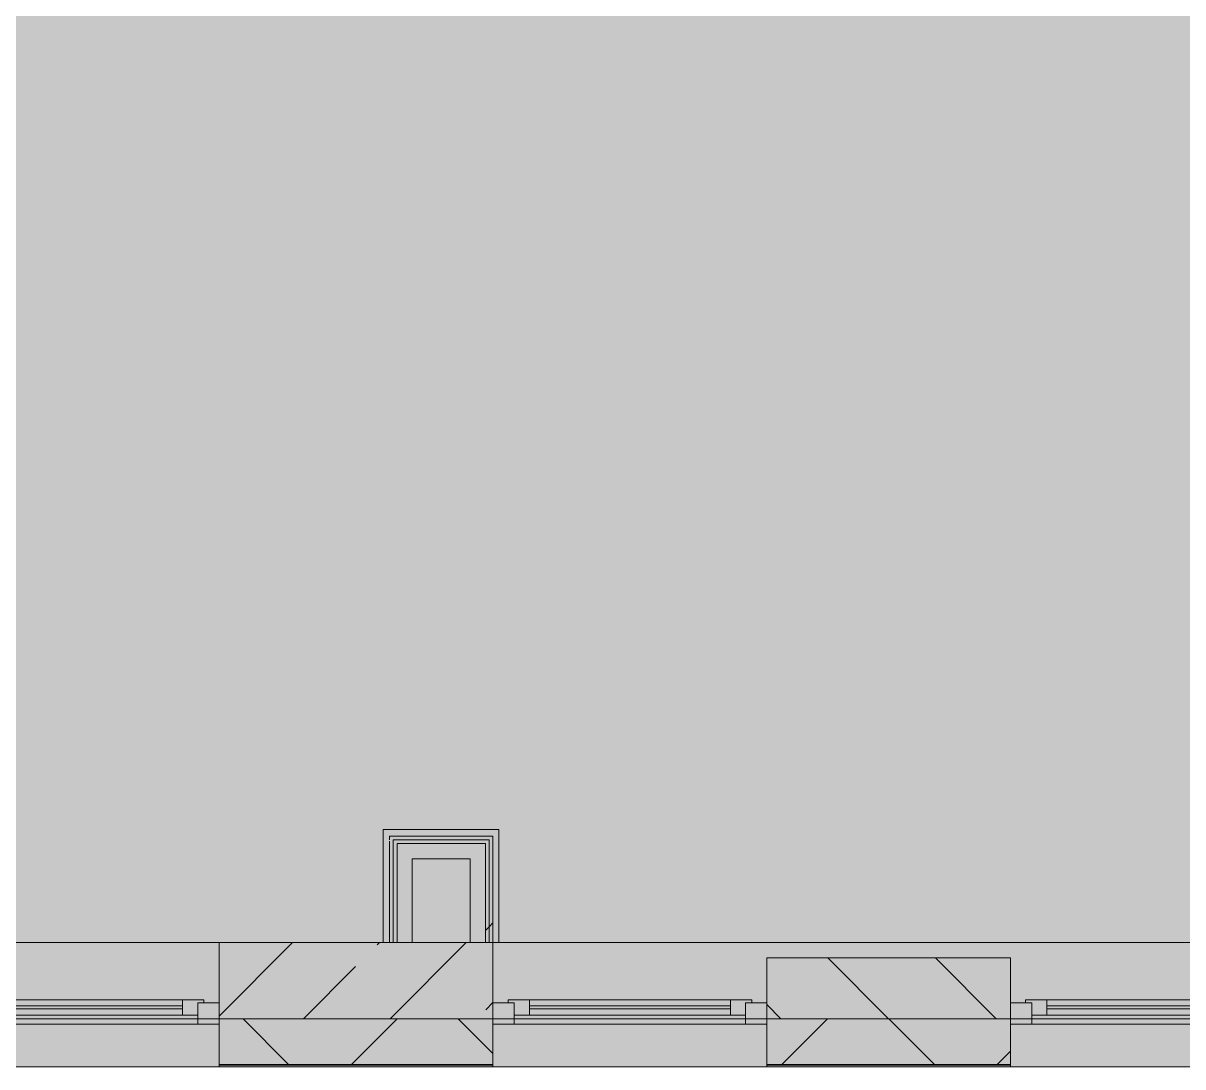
# Model space of a CAD drawing. Header units: millimetres. Extents: x 81632 to 272167, y -8553 to 29000.
# Drawn here: x 264548 to 268358, y -258 to 3170 of the extents above; entities that cross this region are included whole.
import ezdxf

# ---------------------------------------------------------------- set-up
doc = ezdxf.new("R2010")
doc.units = ezdxf.units.MM
doc.layers.add('A-DETL-GENF-1', color=7, linetype='Continuous', lineweight=9, true_color=0xc0c0c0, transparency=0.4)
for name, color, linetype, lineweight, true_color in [('A-FLOR-2', 7, 'Continuous', 5, 0xb7b7b7), ('A-GLAZ-2', 7, 'Continuous', 5, 0x737373), ('A-WALL-3', 7, 'Continuous', 5, 0x737373), ('A-WALL-4', 7, 'Continuous', 9, 0x737373), ('I-WALL-2', 7, 'Continuous', 9, 0xe7e7e7), ('I-WALL-4', 7, 'Continuous', 5, 0x737373), ('S-COLS-2', 7, 'Continuous', 5, 0x737373)]:
    doc.layers.add(name, color=color, linetype=linetype, lineweight=lineweight, true_color=true_color)
for name, color, linetype, lineweight in [('A-WALL-2', 7, 'Continuous', 5), ('I-WALL-3', 7, 'Continuous', 5), ('S-COLS-1', 7, 'Continuous', 5)]:
    doc.layers.add(name, color=color, linetype=linetype, lineweight=lineweight)
pattern_1 = [(45, (144961.3, 0), (-530.33, 530.33), []), (135, (144961.3, 0), (-530.33, -530.33), [])]

# ---------------------------------------------------------------- blocks, each defined once
blk = doc.blocks.new('120_Окно_СКБ_1Ст - 120_Окно_СКБ_1Ст 900х2500_h_ с форточкой-22876038-2_6_3_птичка')
at = {"layer": 'A-GLAZ-2'}
for p, q in [((-450, -127), (-450, -57)), ((-450, -57), (-380, -57)), ((450, -57), (-450, -57)), ((-380, -57), (-380, -127)), ((380, -127), (380, -57)), ((380, -57), (450, -57)), ((450, -57), (450, -127)), ((380, -87), (-380, -87)), ((-380, -87), (-380, -127)), ((-330, -137), (-330, -87)), ((-330, -107), (330, -107)), ((330, -137), (330, -87)), ((380, -127), (380, -87)), ((-380, -127), (-450, -127)), ((-450, -127), (-400, -127)), ((-380, -127), (-400, -127)), ((-400, -127), (-400, -137)), ((-400, -137), (400, -137)), ((400, -137), (-400, -137)), ((330, -117), (-330, -117)), ((450, -127), (380, -127)), ((400, -127), (380, -127)), ((400, -127), (450, -127)), ((400, -137), (400, -127))]:
    blk.add_line(p, q, dxfattribs=at)

msp = doc.modelspace()

# ---------------------------------------------------------------- hatches: boundary and pattern name
at = {"layer": 'A-DETL-GENF-1'}
msp.add_hatch(color=256, dxfattribs=at).paths.add_polyline_path([(265654.7, -258), (270199.3, -258), (270199.3, 21558), (238269.3, 21558), (238269.3, 27348), (229821.3, 27348), (229821.3, 5750), (234163.3, 5750), (234163.3, -258), (264754.3, -258)])
at = {"layer": 'A-WALL-2'}
h = msp.add_hatch(dxfattribs=at)
h.set_pattern_fill('FP_75', color=256, style=0, pattern_type=2)
h.set_pattern_definition([(135, (144961.33, 0), (-176.7767, -176.7767), [])])
h.paths.add_polyline_path([(267791.3, -100), (267791.3, 100), (266991.3, 100), (266991.3, -100), (267455.6, -100)])
h.paths.add_polyline_path([(254849.2, -100), (255191.3, -100), (255191.3, 100), (253891.3, 100), (253891.3, -100), (254398.9, -100)])
h.paths.add_polyline_path([(259541.3, -100), (260591.3, -100), (260591.3, 100), (259541.3, 100)])
h.paths.add_polyline_path([(263853.8, -100), (264291.3, -100), (264291.3, 100), (263791.3, 100), (263791.3, -100)])
h.paths.add_polyline_path([(258391.3, -100), (258641.3, -100), (258641.3, 100), (258391.3, 100)])
h.paths.add_polyline_path([(243143.2, -100), (243991.3, -100), (243991.3, 100), (240641.3, 100), (240641.3, -100), (242242.7, -100)])
h.paths.add_polyline_path([(249791.3, -100), (249791.3, 100), (248741.3, 100), (248741.3, -100)])
h.paths.add_polyline_path([(245791.3, -100), (246691.3, -100), (246691.3, 100), (245791.3, 100)])
h.paths.add_polyline_path([(247645.5, -100), (247841.3, -100), (247841.3, 100), (247591.3, 100), (247591.3, -100)])
h.paths.add_polyline_path([(239741.3, -100), (239741.3, 100), (239491.3, 100), (239491.3, -100), (239541.3, -100)])
h.paths.add_polyline_path([(237691.3, -100), (237691.3, 100), (236891.3, 100), (236891.3, -100), (237290.2, -100)])
h = msp.add_hatch(dxfattribs=at)
h.set_pattern_fill('FP_65', color=256, style=0, pattern_type=2)
h.set_pattern_definition([(45, (144961.33, 0), (-353.5534, 353.5534), []), (135, (144961.33, 0), (-353.5534, -353.5534), [])])
h.paths.add_polyline_path([(265191.3, -250), (266091.3, -250), (266091.3, -100), (265191.3, -100)])
h.paths.add_polyline_path([(266991.3, -250), (267791.3, -250), (267791.3, -100), (266991.3, -100)])
h.paths.add_polyline_path([(269256.6, -250), (270041.3, -250), (270041.3, -100), (268691.3, -100), (268691.3, -250)])
h.paths.add_polyline_path([(260251.9, -250), (260591.3, -250), (260591.3, -100), (259541.3, -100), (259541.3, -250)])
h.paths.add_polyline_path([(262891.3, -250), (264291.3, -250), (264291.3, -100), (262891.3, -100)])
h.paths.add_polyline_path([(254849.2, -250), (255191.3, -250), (255191.3, -100), (253891.3, -100), (253891.3, -250), (253948.7, -250)])
h.paths.add_polyline_path([(257491.3, -250), (258641.3, -250), (258641.3, -100), (257491.3, -100), (257491.3, -151.3)])
h.paths.add_polyline_path([(252091.3, -250), (252991.3, -250), (252991.3, -100), (252091.3, -100)])
h.paths.add_polyline_path([(243143.2, -250), (244891.3, -250), (244891.3, -100), (240641.3, -100), (240641.3, -250), (242242.7, -250)])
h.paths.add_polyline_path([(238591.3, -250), (239741.3, -250), (239741.3, -100), (238591.3, -100)])
h.paths.add_polyline_path([(249791.3, -250), (249791.3, -100), (248741.3, -100), (248741.3, -250)])
h.paths.add_polyline_path([(247841.3, -250), (247841.3, -100), (245791.3, -100), (245791.3, -250), (247645.5, -250)])
h.paths.add_polyline_path([(237691.3, -250), (237691.3, -100), (236891.3, -100), (236891.3, -250)])
h.paths.add_polyline_path([(235939.5, -250), (235991.3, -250), (235991.3, -100), (234171.3, -100), (234171.3, -250)])
at = {"layer": 'I-WALL-2'}
for points in [[(266016.3, 425), (266016.3, 475), (265776.3, 475), (265776.3, 425), (265826.3, 425)], [(266016.3, 150), (266066.3, 150), (266066.3, 475), (266016.3, 475), (266016.3, 405)], [(265826.3, 150), (265826.3, 425), (265776.3, 425), (265776.3, 150)]]:
    msp.add_hatch(color=256, dxfattribs=at).paths.add_polyline_path(points)
at = {"layer": 'I-WALL-3'}
h = msp.add_hatch(dxfattribs=at)
h.set_pattern_fill('FP_159', color=256, style=0, pattern_type=2)
h.set_pattern_definition(pattern_1)
h.paths.add_polyline_path([(266078.8, 150), (266091.3, 150), (266091.3, 500), (266078.8, 500), (266078.8, 405)])
h = msp.add_hatch(dxfattribs=at)
h.set_pattern_fill('FP_159', color=256, style=0, pattern_type=2)
h.set_pattern_definition(pattern_1)
h.paths.add_polyline_path([(266066.3, 150), (266078.8, 150), (266078.8, 487.5), (266066.3, 487.5), (266066.3, 405)])
at = {"layer": 'S-COLS-1'}
h = msp.add_hatch(dxfattribs=at)
h.set_pattern_fill('FP_73', color=256, style=0, pattern_type=2)
h.set_pattern_definition([(45, (144961.33, 0), (-285.1231, 285.1231), []), (45, (145246.45, 0), (-285.1231, 285.1231), [504.031, -100.806, 16.764, -84.042])])
h.paths.add_polyline_path([(265191.3, -100), (266091.3, -100), (266091.3, 150), (265191.3, 150)])

# ---------------------------------------------------------------- linework, layer by layer
at = {"layer": 'A-FLOR-2'}
for p, q in [((265730.3, 150), (265730.3, 521)), ((265730.3, 521), (266110.3, 521)), ((266110.3, 521), (266110.3, 150))]:
    msp.add_line(p, q, dxfattribs=at)
at = {"layer": 'A-WALL-3'}
for p, q in [((267791.3, 100), (266991.3, 100)), ((266991.3, 100), (266991.3, -258)), ((267791.3, -258), (267791.3, 100)), ((266091.3, -100), (265191.3, -100)), ((265191.3, -100), (265191.3, -258)), ((266091.3, -258), (266091.3, -100)), ((264291.3, -258), (270199.3, -258))]:
    msp.add_line(p, q, dxfattribs=at)
at = {"layer": 'A-WALL-4'}
for p, q in [((265763.8, 487.5), (266078.8, 487.5)), ((265763.8, 150), (265763.8, 487.5)), ((265776.3, 475), (266066.3, 475)), ((265776.3, 150), (265776.3, 475)), ((266066.3, 475), (266066.3, 150)), ((266078.8, 487.5), (266078.8, 150)), ((266991.3, -100), (267791.3, -100)), ((267791.3, -100), (266991.3, -100)), ((265191.3, -250), (266091.3, -250)), ((265191.3, -253), (266091.3, -253)), ((266991.3, -250), (267791.3, -250)), ((266991.3, -253), (267791.3, -253))]:
    msp.add_line(p, q, dxfattribs=at)
at = {"layer": 'I-WALL-4'}
for p, q in [((266091.3, 500), (265751.3, 500)), ((265751.3, 500), (265751.3, 487.5)), ((266091.3, 150), (266091.3, 500)), ((265751.3, 483.6), (265751.3, 150)), ((265826.3, 425), (266016.3, 425)), ((265826.3, 150), (265826.3, 425)), ((266016.3, 425), (266016.3, 150)), ((263791.3, 150), (265191.3, 150)), ((265751.3, 150), (265826.3, 150)), ((266016.3, 150), (266091.3, 150)), ((266091.3, 150), (268691.3, 150)), ((265191.3, -100), (264291.3, -100)), ((266991.3, -100), (266091.3, -100)), ((268691.3, -100), (267791.3, -100))]:
    msp.add_line(p, q, dxfattribs=at)
at = {"layer": 'S-COLS-2'}
for p, q in [((266091.3, 150), (265191.3, 150)), ((265191.3, 150), (265191.3, -100)), ((266091.3, -100), (266091.3, 150)), ((265191.3, -100), (266091.3, -100))]:
    msp.add_line(p, q, dxfattribs=at)

# ---------------------------------------------------------------- block references
at = {"layer": 'A-GLAZ-2', "rotation": 180}
for p in [(264741.3, -175), (266541.3, -175), (268241.3, -175)]:
    msp.add_blockref('120_Окно_СКБ_1Ст - 120_Окно_СКБ_1Ст 900х2500_h_ с форточкой-22876038-2_6_3_птичка', p, dxfattribs=at)

doc.saveas('drawing.dxf')
